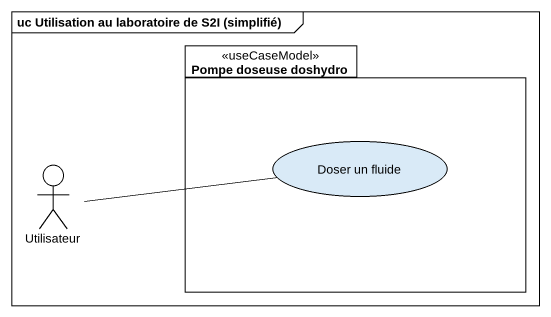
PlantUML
@startuml
mainframe uc Utilisation au laboratoire de S2I (simplifié)
package "Pompe doseuse doshydro" as Pompe_doseuse_doshydro <<useCaseModel>> {
  usecase "Doser un fluide" as Doser_un_fluide
}
actor Utilisateur
Utilisateur -right- Doser_un_fluide
@enduml
